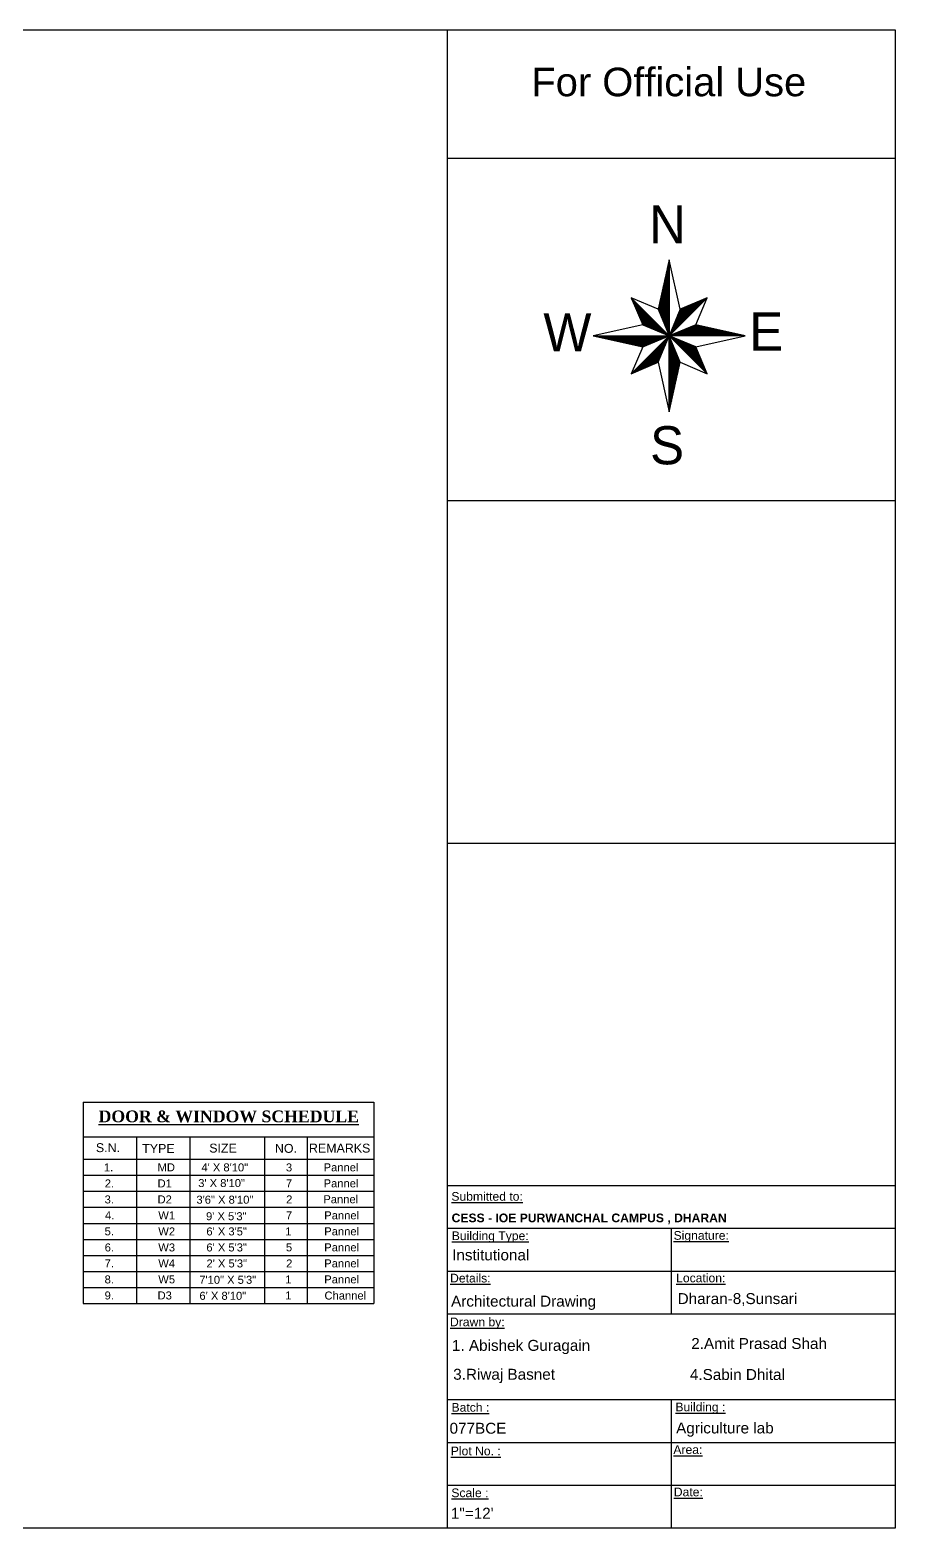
# Model space of a CAD drawing. Header units: inches. Extents: x -6800 to 96653, y -25814 to 17379.
# Drawn here: x 16220 to 17193, y -12926 to -11241 of the extents above; entities that cross this region are included whole.
import ezdxf

# ---------------------------------------------------------------- set-up
doc = ezdxf.new("R2010")
doc.units = ezdxf.units.IN
doc.header["$MEASUREMENT"] = 0
doc.layers.add('Page Format', color=7, linetype='Continuous', lineweight=25)
doc.styles.add('GOTHICE', font='gothice')
doc.styles.add('MtXpl_Times_New_Roma', font='timesbd.ttf')
doc.styles.get("Standard").update_dxf_attribs({"font": 'arial.ttf'})

# ---------------------------------------------------------------- blocks, each defined once
blk = doc.blocks.new('*X360')
at = {"color": 0}
for p, q in [((15.32, 10.228), (16.001, 10.909)), ((15.332, 10.259), (15.97, 10.896)), ((15.345, 10.289), (15.939, 10.883)), ((15.357, 10.319), (15.908, 10.87)), ((15.37, 10.349), (15.877, 10.857)), ((15.382, 10.379), (15.846, 10.843)), ((15.395, 10.409), (15.815, 10.83)), ((15.407, 10.44), (15.784, 10.817)), ((15.42, 10.47), (15.754, 10.804)), ((15.432, 10.5), (15.723, 10.791)), ((15.445, 10.53), (15.692, 10.777)), ((15.457, 10.56), (15.661, 10.764)), ((15.47, 10.591), (15.63, 10.751)), ((15.482, 10.621), (15.599, 10.738)), ((15.495, 10.651), (15.568, 10.725)), ((15.507, 10.681), (15.537, 10.711))]:
    blk.add_line(p, q, dxfattribs=at)
blk = doc.blocks.new('*X359')
at = {"color": 0}
for p, q in [((15.325, 10.217), (15.333, 10.224)), ((15.343, 10.217), (15.363, 10.237)), ((15.361, 10.217), (15.393, 10.249)), ((15.378, 10.217), (15.424, 10.262)), ((15.396, 10.217), (15.454, 10.274)), ((15.414, 10.217), (15.484, 10.287)), ((15.432, 10.217), (15.514, 10.299)), ((15.449, 10.217), (15.544, 10.312)), ((15.467, 10.217), (15.574, 10.324)), ((15.485, 10.217), (15.605, 10.337)), ((15.502, 10.217), (15.635, 10.349)), ((15.52, 10.217), (15.665, 10.362)), ((15.538, 10.217), (15.695, 10.374)), ((15.555, 10.217), (15.725, 10.387)), ((15.573, 10.217), (15.756, 10.399)), ((15.591, 10.217), (15.786, 10.412)), ((15.608, 10.217), (15.808, 10.416)), ((15.626, 10.217), (15.822, 10.413)), ((15.644, 10.217), (15.837, 10.41)), ((15.661, 10.217), (15.851, 10.406)), ((15.679, 10.217), (15.866, 10.403)), ((15.697, 10.217), (15.88, 10.4)), ((15.714, 10.217), (15.895, 10.397)), ((15.732, 10.217), (15.909, 10.394)), ((15.75, 10.217), (15.924, 10.39)), ((15.767, 10.217), (15.938, 10.387)), ((15.785, 10.217), (15.952, 10.384)), ((15.803, 10.217), (15.967, 10.381)), ((15.82, 10.217), (15.981, 10.378)), ((15.838, 10.217), (15.996, 10.374)), ((15.856, 10.217), (16.01, 10.371)), ((15.873, 10.217), (16.025, 10.368)), ((15.891, 10.217), (16.039, 10.365)), ((15.909, 10.217), (16.054, 10.362)), ((15.926, 10.217), (16.068, 10.358)), ((15.944, 10.217), (16.083, 10.355)), ((15.962, 10.217), (16.097, 10.352)), ((15.98, 10.217), (16.112, 10.349)), ((15.997, 10.217), (16.126, 10.346)), ((16.015, 10.217), (16.141, 10.342)), ((16.033, 10.217), (16.155, 10.339)), ((16.05, 10.217), (16.17, 10.336)), ((16.068, 10.217), (16.184, 10.333)), ((16.086, 10.217), (16.198, 10.329)), ((16.103, 10.217), (16.213, 10.326)), ((16.121, 10.217), (16.227, 10.323)), ((16.139, 10.217), (16.242, 10.32)), ((16.156, 10.217), (16.256, 10.317)), ((16.174, 10.217), (16.271, 10.313)), ((16.192, 10.217), (16.285, 10.31)), ((16.209, 10.217), (16.3, 10.307)), ((16.227, 10.217), (16.314, 10.304)), ((16.245, 10.217), (16.329, 10.301)), ((16.262, 10.217), (16.343, 10.297)), ((16.28, 10.217), (16.358, 10.294)), ((16.298, 10.217), (16.372, 10.291)), ((16.315, 10.217), (16.387, 10.288)), ((16.333, 10.217), (16.401, 10.285)), ((16.351, 10.217), (16.415, 10.281)), ((16.368, 10.217), (16.43, 10.278)), ((16.386, 10.217), (16.444, 10.275)), ((16.404, 10.217), (16.459, 10.272)), ((16.421, 10.217), (16.473, 10.269)), ((16.439, 10.217), (16.488, 10.265)), ((16.457, 10.217), (16.502, 10.262)), ((16.474, 10.217), (16.517, 10.259)), ((16.492, 10.217), (16.531, 10.256)), ((16.51, 10.217), (16.546, 10.252)), ((16.528, 10.217), (16.56, 10.249)), ((16.545, 10.217), (16.575, 10.246)), ((16.563, 10.217), (16.589, 10.243)), ((16.581, 10.217), (16.604, 10.24)), ((16.598, 10.217), (16.618, 10.236)), ((16.616, 10.217), (16.633, 10.233)), ((16.634, 10.217), (16.647, 10.23)), ((16.651, 10.217), (16.661, 10.227)), ((16.669, 10.217), (16.676, 10.224)), ((16.687, 10.217), (16.69, 10.22)), ((16.704, 10.217), (16.705, 10.217))]:
    blk.add_line(p, q, dxfattribs=at)
blk = doc.blocks.new('*X358')
at = {"color": 0}
for p, q in [((15.32, 10.211), (15.322, 10.213)), ((15.329, 10.202), (15.335, 10.208)), ((15.338, 10.194), (15.347, 10.203)), ((15.347, 10.185), (15.36, 10.198)), ((15.355, 10.176), (15.372, 10.193)), ((15.364, 10.167), (15.385, 10.188)), ((15.373, 10.158), (15.397, 10.182)), ((15.382, 10.149), (15.41, 10.177)), ((15.391, 10.141), (15.422, 10.172)), ((15.4, 10.132), (15.435, 10.167)), ((15.408, 10.123), (15.447, 10.162)), ((15.417, 10.114), (15.46, 10.156)), ((15.426, 10.105), (15.472, 10.151)), ((15.435, 10.096), (15.485, 10.146)), ((15.444, 10.087), (15.497, 10.141)), ((15.453, 10.079), (15.51, 10.136)), ((15.461, 10.07), (15.522, 10.131)), ((15.47, 10.061), (15.535, 10.125)), ((15.479, 10.052), (15.547, 10.12)), ((15.488, 10.043), (15.56, 10.115)), ((15.497, 10.034), (15.572, 10.11)), ((15.506, 10.026), (15.585, 10.105)), ((15.515, 10.017), (15.597, 10.1)), ((15.523, 10.008), (15.61, 10.094)), ((15.532, 9.999), (15.622, 10.089)), ((15.541, 9.99), (15.635, 10.084)), ((15.55, 9.981), (15.647, 10.079)), ((15.559, 9.973), (15.66, 10.074)), ((15.568, 9.964), (15.672, 10.068)), ((15.576, 9.955), (15.685, 10.063)), ((15.585, 9.946), (15.697, 10.058)), ((15.594, 9.937), (15.71, 10.053)), ((15.603, 9.928), (15.722, 10.048)), ((15.612, 9.92), (15.735, 10.043)), ((15.621, 9.911), (15.747, 10.037)), ((15.629, 9.902), (15.76, 10.032)), ((15.638, 9.893), (15.772, 10.027)), ((15.647, 9.884), (15.785, 10.022)), ((15.656, 9.875), (15.797, 10.017)), ((15.665, 9.867), (15.804, 10.006)), ((15.674, 9.858), (15.81, 9.994)), ((15.682, 9.849), (15.815, 9.981)), ((15.691, 9.84), (15.82, 9.969)), ((15.7, 9.831), (15.826, 9.957)), ((15.709, 9.822), (15.831, 9.944)), ((15.718, 9.813), (15.836, 9.932)), ((15.727, 9.805), (15.841, 9.919)), ((15.735, 9.796), (15.847, 9.907)), ((15.744, 9.787), (15.852, 9.895)), ((15.753, 9.778), (15.857, 9.882)), ((15.762, 9.769), (15.863, 9.87)), ((15.771, 9.76), (15.868, 9.857)), ((15.78, 9.752), (15.873, 9.845)), ((15.789, 9.743), (15.878, 9.833)), ((15.797, 9.734), (15.884, 9.82)), ((15.806, 9.725), (15.889, 9.808)), ((15.815, 9.716), (15.894, 9.796)), ((15.824, 9.707), (15.9, 9.783)), ((15.833, 9.699), (15.905, 9.771)), ((15.842, 9.69), (15.91, 9.758)), ((15.85, 9.681), (15.916, 9.746)), ((15.859, 9.672), (15.921, 9.734)), ((15.868, 9.663), (15.926, 9.721)), ((15.877, 9.654), (15.931, 9.709)), ((15.886, 9.646), (15.937, 9.696)), ((15.895, 9.637), (15.942, 9.684)), ((15.903, 9.628), (15.947, 9.672)), ((15.912, 9.619), (15.953, 9.659)), ((15.921, 9.61), (15.958, 9.647)), ((15.93, 9.601), (15.963, 9.635)), ((15.939, 9.592), (15.968, 9.622)), ((15.948, 9.584), (15.974, 9.61)), ((15.956, 9.575), (15.979, 9.597)), ((15.965, 9.566), (15.984, 9.585)), ((15.974, 9.557), (15.99, 9.573)), ((15.983, 9.548), (15.995, 9.56)), ((15.992, 9.539), (16, 9.548)), ((16.001, 9.531), (16.006, 9.535)), ((16.009, 9.522), (16.011, 9.523))]:
    blk.add_line(p, q, dxfattribs=at)
blk = doc.blocks.new('*X357')
at = {"color": 0}
for p, q in [((15.315, 10.206), (15.318, 10.209)), ((15.315, 10.188), (15.323, 10.196)), ((15.315, 10.17), (15.328, 10.184)), ((15.315, 10.153), (15.333, 10.171)), ((15.315, 10.135), (15.339, 10.159)), ((15.315, 10.117), (15.344, 10.146)), ((15.315, 10.1), (15.349, 10.134)), ((15.315, 10.082), (15.354, 10.121)), ((15.315, 10.064), (15.359, 10.109)), ((15.315, 10.047), (15.364, 10.096)), ((15.315, 10.029), (15.37, 10.084)), ((15.315, 10.011), (15.375, 10.071)), ((15.315, 9.994), (15.38, 10.059)), ((15.315, 9.976), (15.385, 10.046)), ((15.315, 9.958), (15.39, 10.034)), ((15.315, 9.941), (15.395, 10.021)), ((15.315, 9.923), (15.401, 10.009)), ((15.315, 9.905), (15.406, 9.996)), ((15.315, 9.888), (15.411, 9.984)), ((15.315, 9.87), (15.416, 9.971)), ((15.315, 9.852), (15.421, 9.959)), ((15.315, 9.835), (15.427, 9.946)), ((15.315, 9.817), (15.432, 9.934)), ((15.315, 9.799), (15.437, 9.921)), ((15.315, 9.782), (15.442, 9.909)), ((15.315, 9.764), (15.447, 9.896)), ((15.315, 9.746), (15.452, 9.884)), ((15.315, 9.729), (15.458, 9.871)), ((15.315, 9.711), (15.463, 9.859)), ((15.315, 9.693), (15.468, 9.846)), ((15.315, 9.676), (15.473, 9.834)), ((15.315, 9.658), (15.478, 9.821)), ((15.315, 9.64), (15.484, 9.809)), ((15.315, 9.622), (15.489, 9.796)), ((15.315, 9.605), (15.494, 9.784)), ((15.315, 9.587), (15.499, 9.771)), ((15.315, 9.569), (15.504, 9.759)), ((15.315, 9.552), (15.509, 9.746)), ((15.315, 9.534), (15.515, 9.734)), ((15.315, 9.516), (15.512, 9.714)), ((15.315, 9.499), (15.507, 9.691)), ((15.315, 9.481), (15.502, 9.668)), ((15.315, 9.463), (15.497, 9.646)), ((15.315, 9.446), (15.492, 9.623)), ((15.315, 9.428), (15.487, 9.6)), ((15.315, 9.41), (15.482, 9.577)), ((15.315, 9.393), (15.477, 9.555)), ((15.315, 9.375), (15.472, 9.532)), ((15.315, 9.357), (15.467, 9.509)), ((15.315, 9.34), (15.462, 9.487)), ((15.315, 9.322), (15.457, 9.464)), ((15.315, 9.304), (15.452, 9.441)), ((15.315, 9.287), (15.447, 9.418)), ((15.315, 9.269), (15.442, 9.396)), ((15.315, 9.251), (15.436, 9.373)), ((15.315, 9.234), (15.431, 9.35)), ((15.315, 9.216), (15.426, 9.328)), ((15.315, 9.198), (15.421, 9.305)), ((15.315, 9.181), (15.416, 9.282)), ((15.315, 9.163), (15.411, 9.259)), ((15.315, 9.145), (15.406, 9.237)), ((15.315, 9.128), (15.401, 9.214)), ((15.315, 9.11), (15.396, 9.191)), ((15.315, 9.092), (15.391, 9.169)), ((15.315, 9.074), (15.386, 9.146)), ((15.315, 9.057), (15.381, 9.123)), ((15.315, 9.039), (15.376, 9.1)), ((15.315, 9.021), (15.371, 9.078)), ((15.315, 9.004), (15.366, 9.055)), ((15.315, 8.986), (15.361, 9.032)), ((15.315, 8.968), (15.356, 9.01)), ((15.315, 8.951), (15.351, 8.987)), ((15.315, 8.933), (15.346, 8.964)), ((15.315, 8.915), (15.341, 8.941)), ((15.315, 8.898), (15.336, 8.919)), ((15.315, 8.88), (15.331, 8.896)), ((15.315, 8.862), (15.326, 8.873)), ((15.315, 8.845), (15.321, 8.851)), ((15.315, 8.827), (15.316, 8.828))]:
    blk.add_line(p, q, dxfattribs=at)
blk = doc.blocks.new('*X356')
at = {"color": 0}
for p, q in [((14.635, 9.527), (15.307, 10.198)), ((14.666, 9.54), (15.295, 10.168)), ((14.697, 9.553), (15.282, 10.138)), ((14.728, 9.566), (15.27, 10.108)), ((14.759, 9.579), (15.257, 10.078)), ((14.79, 9.593), (15.245, 10.047)), ((14.821, 9.606), (15.232, 10.017)), ((14.852, 9.619), (15.22, 9.987)), ((14.882, 9.632), (15.207, 9.957)), ((14.913, 9.645), (15.195, 9.927)), ((14.944, 9.659), (15.182, 9.896)), ((14.975, 9.672), (15.17, 9.866)), ((15.006, 9.685), (15.157, 9.836)), ((15.037, 9.698), (15.145, 9.806)), ((15.068, 9.711), (15.132, 9.776)), ((15.099, 9.725), (15.12, 9.746))]:
    blk.add_line(p, q, dxfattribs=at)
blk = doc.blocks.new('*X355')
at = {"color": 0}
for p, q in [((13.928, 10.215), (13.929, 10.217)), ((13.942, 10.212), (13.947, 10.217)), ((13.957, 10.209), (13.964, 10.217)), ((13.971, 10.206), (13.982, 10.217)), ((13.985, 10.202), (14, 10.217)), ((14, 10.199), (14.017, 10.217)), ((14.014, 10.196), (14.035, 10.217)), ((14.029, 10.193), (14.053, 10.217)), ((14.043, 10.19), (14.07, 10.217)), ((14.058, 10.186), (14.088, 10.217)), ((14.072, 10.183), (14.106, 10.217)), ((14.087, 10.18), (14.123, 10.217)), ((14.101, 10.177), (14.141, 10.217)), ((14.116, 10.174), (14.159, 10.217)), ((14.13, 10.17), (14.176, 10.217)), ((14.145, 10.167), (14.194, 10.217)), ((14.159, 10.164), (14.212, 10.217)), ((14.174, 10.161), (14.229, 10.217)), ((14.188, 10.158), (14.247, 10.217)), ((14.203, 10.154), (14.265, 10.217)), ((14.217, 10.151), (14.282, 10.217)), ((14.231, 10.148), (14.3, 10.217)), ((14.246, 10.145), (14.318, 10.217)), ((14.26, 10.142), (14.335, 10.217)), ((14.275, 10.138), (14.353, 10.217)), ((14.289, 10.135), (14.371, 10.217)), ((14.304, 10.132), (14.389, 10.217)), ((14.318, 10.129), (14.406, 10.217)), ((14.333, 10.125), (14.424, 10.217)), ((14.347, 10.122), (14.442, 10.217)), ((14.362, 10.119), (14.459, 10.217)), ((14.376, 10.116), (14.477, 10.217)), ((14.391, 10.113), (14.495, 10.217)), ((14.405, 10.109), (14.512, 10.217)), ((14.42, 10.106), (14.53, 10.217)), ((14.434, 10.103), (14.548, 10.217)), ((14.449, 10.1), (14.565, 10.217)), ((14.463, 10.097), (14.583, 10.217)), ((14.477, 10.093), (14.601, 10.217)), ((14.492, 10.09), (14.618, 10.217)), ((14.506, 10.087), (14.636, 10.217)), ((14.521, 10.084), (14.654, 10.217)), ((14.535, 10.081), (14.671, 10.217)), ((14.55, 10.077), (14.689, 10.217)), ((14.564, 10.074), (14.707, 10.217)), ((14.579, 10.071), (14.724, 10.217)), ((14.593, 10.068), (14.742, 10.217)), ((14.608, 10.065), (14.76, 10.217)), ((14.622, 10.061), (14.777, 10.217)), ((14.637, 10.058), (14.795, 10.217)), ((14.651, 10.055), (14.813, 10.217)), ((14.666, 10.052), (14.83, 10.217)), ((14.68, 10.048), (14.848, 10.217)), ((14.694, 10.045), (14.866, 10.217)), ((14.709, 10.042), (14.883, 10.217)), ((14.723, 10.039), (14.901, 10.217)), ((14.738, 10.036), (14.919, 10.217)), ((14.752, 10.032), (14.937, 10.217)), ((14.767, 10.029), (14.954, 10.217)), ((14.781, 10.026), (14.972, 10.217)), ((14.796, 10.023), (14.99, 10.217)), ((14.81, 10.02), (15.007, 10.217)), ((14.825, 10.016), (15.025, 10.217)), ((14.85, 10.024), (15.043, 10.217)), ((14.88, 10.037), (15.06, 10.217)), ((14.911, 10.049), (15.078, 10.217)), ((14.941, 10.062), (15.096, 10.217)), ((14.971, 10.074), (15.113, 10.217)), ((15.001, 10.087), (15.131, 10.217)), ((15.031, 10.099), (15.149, 10.217)), ((15.061, 10.112), (15.166, 10.217)), ((15.092, 10.124), (15.184, 10.217)), ((15.122, 10.137), (15.202, 10.217)), ((15.152, 10.149), (15.219, 10.217)), ((15.182, 10.162), (15.237, 10.217)), ((15.212, 10.174), (15.255, 10.217)), ((15.243, 10.187), (15.272, 10.217)), ((15.273, 10.199), (15.29, 10.217)), ((15.303, 10.212), (15.308, 10.217))]:
    blk.add_line(p, q, dxfattribs=at)
blk = doc.blocks.new('*X354')
at = {"color": 0}
for p, q in [((14.62, 10.907), (14.622, 10.909)), ((14.625, 10.895), (14.631, 10.901)), ((14.63, 10.883), (14.639, 10.892)), ((14.636, 10.87), (14.648, 10.883)), ((14.641, 10.858), (14.657, 10.874)), ((14.646, 10.845), (14.666, 10.865)), ((14.651, 10.833), (14.675, 10.856)), ((14.657, 10.821), (14.684, 10.848)), ((14.662, 10.808), (14.693, 10.839)), ((14.667, 10.796), (14.701, 10.83)), ((14.673, 10.784), (14.71, 10.821)), ((14.678, 10.771), (14.719, 10.812)), ((14.683, 10.759), (14.728, 10.803)), ((14.689, 10.746), (14.737, 10.795)), ((14.694, 10.734), (14.746, 10.786)), ((14.699, 10.722), (14.754, 10.777)), ((14.704, 10.709), (14.763, 10.768)), ((14.71, 10.697), (14.772, 10.759)), ((14.715, 10.685), (14.781, 10.75)), ((14.72, 10.672), (14.79, 10.742)), ((14.726, 10.66), (14.799, 10.733)), ((14.731, 10.647), (14.807, 10.724)), ((14.736, 10.635), (14.816, 10.715)), ((14.741, 10.623), (14.825, 10.706)), ((14.747, 10.61), (14.834, 10.697)), ((14.752, 10.598), (14.843, 10.689)), ((14.757, 10.585), (14.852, 10.68)), ((14.763, 10.573), (14.86, 10.671)), ((14.768, 10.561), (14.869, 10.662)), ((14.773, 10.548), (14.878, 10.653)), ((14.779, 10.536), (14.887, 10.644)), ((14.784, 10.524), (14.896, 10.635)), ((14.789, 10.511), (14.905, 10.627)), ((14.794, 10.499), (14.913, 10.618)), ((14.8, 10.486), (14.922, 10.609)), ((14.805, 10.474), (14.931, 10.6)), ((14.81, 10.462), (14.94, 10.591)), ((14.816, 10.449), (14.949, 10.582)), ((14.821, 10.437), (14.958, 10.574)), ((14.826, 10.424), (14.967, 10.565)), ((14.835, 10.415), (14.975, 10.556)), ((14.847, 10.41), (14.984, 10.547)), ((14.86, 10.405), (14.993, 10.538)), ((14.872, 10.4), (15.002, 10.529)), ((14.885, 10.395), (15.011, 10.521)), ((14.897, 10.389), (15.02, 10.512)), ((14.91, 10.384), (15.028, 10.503)), ((14.922, 10.379), (15.037, 10.494)), ((14.935, 10.374), (15.046, 10.485)), ((14.947, 10.369), (15.055, 10.476)), ((14.96, 10.364), (15.064, 10.468)), ((14.972, 10.358), (15.073, 10.459)), ((14.985, 10.353), (15.081, 10.45)), ((14.997, 10.348), (15.09, 10.441)), ((15.01, 10.343), (15.099, 10.432)), ((15.022, 10.338), (15.108, 10.423)), ((15.035, 10.333), (15.117, 10.415)), ((15.047, 10.327), (15.126, 10.406)), ((15.06, 10.322), (15.134, 10.397)), ((15.072, 10.317), (15.143, 10.388)), ((15.085, 10.312), (15.152, 10.379)), ((15.097, 10.307), (15.161, 10.37)), ((15.11, 10.301), (15.17, 10.361)), ((15.122, 10.296), (15.179, 10.353)), ((15.135, 10.291), (15.187, 10.344)), ((15.147, 10.286), (15.196, 10.335)), ((15.16, 10.281), (15.205, 10.326)), ((15.172, 10.276), (15.214, 10.317)), ((15.185, 10.27), (15.223, 10.308)), ((15.197, 10.265), (15.232, 10.3)), ((15.21, 10.26), (15.241, 10.291)), ((15.222, 10.255), (15.249, 10.282)), ((15.235, 10.25), (15.258, 10.273)), ((15.247, 10.245), (15.267, 10.264)), ((15.26, 10.239), (15.276, 10.255)), ((15.272, 10.234), (15.285, 10.247)), ((15.285, 10.229), (15.294, 10.238)), ((15.297, 10.224), (15.302, 10.229)), ((15.31, 10.219), (15.311, 10.22))]:
    blk.add_line(p, q, dxfattribs=at)
blk = doc.blocks.new('*X353')
at = {"color": 0}
for p, q in [((15.298, 11.532), (15.315, 11.549)), ((15.303, 11.555), (15.315, 11.567)), ((15.308, 11.578), (15.315, 11.585)), ((15.313, 11.6), (15.315, 11.602)), ((15.217, 11.169), (15.315, 11.266)), ((15.222, 11.192), (15.315, 11.284)), ((15.227, 11.214), (15.315, 11.302)), ((15.232, 11.237), (15.315, 11.32)), ((15.237, 11.26), (15.315, 11.337)), ((15.242, 11.282), (15.315, 11.355)), ((15.247, 11.305), (15.315, 11.373)), ((15.252, 11.328), (15.315, 11.39)), ((15.257, 11.351), (15.315, 11.408)), ((15.262, 11.373), (15.315, 11.426)), ((15.267, 11.396), (15.315, 11.443)), ((15.272, 11.419), (15.315, 11.461)), ((15.277, 11.441), (15.315, 11.479)), ((15.282, 11.464), (15.315, 11.496)), ((15.287, 11.487), (15.315, 11.514)), ((15.293, 11.51), (15.315, 11.532)), ((15.136, 10.805), (15.315, 10.984)), ((15.141, 10.828), (15.315, 11.001)), ((15.146, 10.851), (15.315, 11.019)), ((15.152, 10.874), (15.315, 11.037)), ((15.157, 10.896), (15.315, 11.054)), ((15.162, 10.919), (15.315, 11.072)), ((15.167, 10.942), (15.315, 11.09)), ((15.172, 10.964), (15.315, 11.107)), ((15.177, 10.987), (15.315, 11.125)), ((15.182, 11.01), (15.315, 11.143)), ((15.187, 11.033), (15.315, 11.16)), ((15.192, 11.055), (15.315, 11.178)), ((15.197, 11.078), (15.315, 11.196)), ((15.202, 11.101), (15.315, 11.213)), ((15.207, 11.123), (15.315, 11.231)), ((15.212, 11.146), (15.315, 11.249)), ((15.116, 10.715), (15.315, 10.913)), ((15.116, 10.696), (15.315, 10.895)), ((15.121, 10.737), (15.315, 10.931)), ((15.121, 10.684), (15.315, 10.878)), ((15.126, 10.76), (15.315, 10.948)), ((15.126, 10.671), (15.315, 10.86)), ((15.131, 10.783), (15.315, 10.966)), ((15.131, 10.659), (15.315, 10.842)), ((15.137, 10.646), (15.315, 10.825)), ((15.142, 10.634), (15.315, 10.807)), ((15.147, 10.621), (15.315, 10.789)), ((15.152, 10.609), (15.315, 10.772)), ((15.157, 10.596), (15.315, 10.754)), ((15.163, 10.584), (15.315, 10.736)), ((15.168, 10.571), (15.315, 10.718)), ((15.173, 10.559), (15.315, 10.701)), ((15.178, 10.546), (15.315, 10.683)), ((15.183, 10.534), (15.315, 10.665)), ((15.188, 10.521), (15.315, 10.648)), ((15.194, 10.509), (15.315, 10.63)), ((15.199, 10.496), (15.315, 10.612)), ((15.204, 10.484), (15.315, 10.595)), ((15.209, 10.471), (15.315, 10.577)), ((15.214, 10.459), (15.315, 10.559)), ((15.219, 10.446), (15.315, 10.542)), ((15.225, 10.434), (15.315, 10.524)), ((15.23, 10.421), (15.315, 10.506)), ((15.235, 10.409), (15.315, 10.489)), ((15.24, 10.396), (15.315, 10.471)), ((15.245, 10.384), (15.315, 10.453)), ((15.251, 10.371), (15.315, 10.436)), ((15.256, 10.359), (15.315, 10.418)), ((15.261, 10.346), (15.315, 10.4)), ((15.266, 10.334), (15.315, 10.383)), ((15.271, 10.321), (15.315, 10.365)), ((15.276, 10.309), (15.315, 10.347)), ((15.282, 10.296), (15.315, 10.33)), ((15.287, 10.284), (15.315, 10.312)), ((15.292, 10.271), (15.315, 10.294)), ((15.297, 10.259), (15.315, 10.277)), ((15.302, 10.246), (15.315, 10.259)), ((15.307, 10.234), (15.315, 10.241)), ((15.313, 10.221), (15.315, 10.224))]:
    blk.add_line(p, q, dxfattribs=at)

msp = doc.modelspace()

# ---------------------------------------------------------------- linework, layer by layer
for p, q in [((14817, -11240.8), (17193, -11240.8)), ((16689, -11240.8), (16689, -11384.8)), ((17193, -11240.8), (17193, -12925.6)), ((16689, -11384.8), (17193, -11384.8)), ((16689, -11384.8), (16689, -12925.6)), ((16689, -11770), (17193, -11770)), ((16689, -12155.2), (17193, -12155.2)), ((16689, -12540.4), (17193, -12540.4)), ((16689, -12588.5), (17193, -12588.5)), ((16941, -12588.5), (16941, -12684.8)), ((16689, -12636.7), (17193, -12636.7)), ((16689, -12684.8), (17193, -12684.8)), ((16689, -12781.1), (17193, -12781.1)), ((16941, -12781.1), (16941, -12925.6)), ((16689, -12829.3), (17193, -12829.3)), ((16689, -12877.4), (17193, -12877.4)), ((17193, -12925.6), (14817, -12925.6))]:
    msp.add_line(p, q)
at = {"transparency": 33554687}
for p, q in [((16938.9, -11499.2), (16926.5, -11554.9)), ((16951.2, -11554.9), (16938.9, -11499.2)), ((16938.9, -11499.2), (16938.9, -11584.7)), ((16896, -11541.9), (16909.1, -11572.3)), ((16926.5, -11554.9), (16896, -11541.9)), ((16896, -11541.9), (16938.9, -11584.7)), ((16926.5, -11554.9), (16938.9, -11584.7)), ((16981.7, -11541.9), (16938.9, -11584.7)), ((16951.2, -11554.9), (16938.9, -11584.7)), ((16981.7, -11541.9), (16951.2, -11554.9)), ((16968.7, -11572.3), (16981.7, -11541.9)), ((16909.1, -11572.3), (16853.4, -11584.7)), ((16909.1, -11572.3), (16938.9, -11584.7)), ((16968.7, -11572.3), (16938.9, -11584.7)), ((17024.3, -11584.7), (16968.7, -11572.3)), ((16853.4, -11584.7), (16909.1, -11597)), ((16853.4, -11584.7), (16938.9, -11584.7)), ((16896, -11627.5), (16938.9, -11584.7)), ((16909.1, -11597), (16938.9, -11584.7)), ((16926.5, -11614.5), (16938.9, -11584.7)), ((17024.3, -11584.7), (16938.9, -11584.7)), ((16968.7, -11597), (16938.9, -11584.7)), ((16981.7, -11627.5), (16938.9, -11584.7)), ((16951.2, -11614.5), (16938.9, -11584.7)), ((16938.9, -11670.2), (16938.9, -11584.7)), ((16968.7, -11597), (17024.3, -11584.7)), ((16909.1, -11597), (16896, -11627.5)), ((16981.7, -11627.5), (16968.7, -11597)), ((16896, -11627.5), (16926.5, -11614.5)), ((16926.5, -11614.5), (16938.9, -11670.2)), ((16938.9, -11670.2), (16951.2, -11614.5)), ((16951.2, -11614.5), (16981.7, -11627.5))]:
    msp.add_line(p, q, dxfattribs=at)
at = {"lineweight": 25, "transparency": 33554687}
for p, q in [((16279.5, -12446.8), (16606.6, -12446.8)), ((16279.5, -12446.8), (16279.5, -12672.9)), ((16606.6, -12446.8), (16606.6, -12672.9)), ((16279.5, -12485.8), (16606.6, -12485.8)), ((16339.5, -12485.8), (16339.5, -12672.9)), ((16399.5, -12485.8), (16399.5, -12672.9)), ((16483.5, -12485.8), (16483.5, -12672.9)), ((16531.5, -12485.8), (16531.5, -12672.9)), ((16279.5, -12510.8), (16606.6, -12510.8)), ((16279.5, -12528.9), (16606.6, -12528.9)), ((16279.5, -12546.9), (16606.6, -12546.9)), ((16279.5, -12564.9), (16606.6, -12564.9)), ((16279.5, -12582.9), (16606.6, -12582.9)), ((16279.5, -12600.9), (16606.6, -12600.9)), ((16279.5, -12618.9), (16606.6, -12618.9)), ((16279.5, -12618.9), (16606.6, -12618.9)), ((16279.5, -12636.9), (16606.6, -12636.9)), ((16279.5, -12636.9), (16606.6, -12636.9)), ((16279.5, -12654.9), (16606.6, -12654.9)), ((16279.5, -12672.9), (16606.6, -12672.9))]:
    msp.add_line(p, q, dxfattribs=at)

# ---------------------------------------------------------------- block references
at = {"transparency": 33554687, "xscale": 61.36234400379558, "yscale": 61.36234400379558, "zscale": 61.36234400379558}
for name in ['*X353', '*X354', '*X360', '*X359', '*X355', '*X356', '*X357', '*X358']:
    msp.add_blockref(name, (15999.1, -12211.6), dxfattribs=at)

# ---------------------------------------------------------------- texts
at = {"transparency": 33554687, "style": 'GOTHICE'}
for s, p in [('N', (16916.3, -11480.9)), ('W', (16797.3, -11602.2)), ('E', (17029, -11601.3)), ('S', (16917.4, -11729.3))]:
    msp.add_text(s, height=42.9, dxfattribs=at).set_placement(p)
at = {"lineweight": 25, "transparency": 33554687, "style": 'MtXpl_Times_New_Roma'}
msp.add_text('%%UDOOR & WINDOW SCHEDULE', height=13.2, dxfattribs=at).set_placement((16296.9, -12469.2))
at = {"lineweight": 25, "transparency": 33554687}
for s, height, p in [('S.N.', 10, (16293.9, -12502.8)), ('TYPE', 10, (16346, -12503.7)), ('SIZE', 10, (16421.4, -12503.3)), ('NO.', 10, (16495.3, -12503.6)), ('REMARKS', 10, (16533.6, -12503.3)), ('1.', 9, (16302.9, -12524.5)), ('MD', 9, (16363.3, -12524.4)), ('4\' X 8\'10"', 9, (16412.6, -12524.5)), ('3', 9, (16507.7, -12524.5)), ('Pannel', 9, (16550.1, -12524.4)), ('2.', 9, (16303.9, -12542.5)), ('D1', 9, (16363.3, -12542.5)), ('3\' X 8\'10"', 9, (16409, -12542.1)), ('7', 9, (16507.7, -12542.4)), ('Pannel', 9, (16550.1, -12542.4)), ('3.', 9, (16303.7, -12560.5)), ('D2', 9, (16363.3, -12560.5)), ('3\'6" X 8\'10"', 9, (16407, -12560.8)), ('2', 9, (16507.9, -12560.5)), ('Pannel', 9, (16549.8, -12560.3)), ('4.', 9, (16304.1, -12578.4)), ('W1', 9, (16364.1, -12578.5)), ('9\' X 5\'3"', 9, (16417.8, -12579.4)), ('7', 9, (16507.7, -12578.4)), ('Pannel', 9, (16550.8, -12578.4)), ('5.', 9, (16303.7, -12596.4)), ('W2', 9, (16364.1, -12596.5)), ('6\' X 3\'5"', 9, (16418.2, -12596.5)), ('1', 9, (16506.9, -12596.5)), ('Pannel', 9, (16550.8, -12596.4)), ('6.', 9, (16303.8, -12614.5)), ('W3', 9, (16364.1, -12614.5)), ('6\' X 5\'3"', 9, (16418.2, -12614.5)), ('5', 9, (16507.7, -12614.4)), ('Pannel', 9, (16550.8, -12614.4)), ('7.', 9, (16303.7, -12632.4)), ('W4', 9, (16364.1, -12632.4)), ('2\' X 5\'3"', 9, (16418.3, -12632.5)), ('2', 9, (16507.9, -12632.5)), ('Pannel', 9, (16550.8, -12632.4)), ('8.', 9, (16303.7, -12650.5)), ('W5', 9, (16364.1, -12650.4)), ('7\'10" X 5\'3"', 9, (16410.2, -12650.9)), ('1', 9, (16506.9, -12650.5)), ('Pannel', 9, (16550.8, -12650.4)), ('9.', 9, (16303.7, -12668.5)), ('D3', 9, (16363.3, -12668.5)), ('6\' X 8\'10"', 9, (16410.4, -12668.9)), ('1', 9, (16506.9, -12668.5)), ('Channel', 9, (16551.1, -12668.6))]:
    msp.add_text(s, height=height, dxfattribs=at).set_placement(p)
at = {"layer": 'Page Format', "attachment_point": 1}
for s, width, gutter_width, insert, char_height in [('For Official Use', 475.224, 160.7, (16783.8, -11283.2), 32.134), ('{\\LSubmitted to:}', 129.617, 2.59, (16693.8, -12547.7), 9.774), ('{\\fArial|b1|i0|c0|p34;CESS - IOE PURWANCHAL CAMPUS , DHARAN}', 347.688, 2.59, (16694.1, -12571.9), 9.774), ('{\\LBuilding Type:}', 129.617, 2.59, (16694.3, -12592), 9.774), ('{\\LSignature:}', 129.617, 2.59, (16943.8, -12591.6), 9.774), ('Institutional', 181.745, 61.4, (16694.7, -12612.3), 12.289), ('{\\LDetails:}', 129.617, 2.59, (16692.4, -12639.6), 9.774), ('{\\LLocation:}', 129.617, 2.59, (16946.7, -12639.4), 9.774), ('Architectural Drawing', 181.745, 61.4, (16693.5, -12664.3), 12.289), ('Dharan-8,Sunsari', 181.745, 61.4, (16948.4, -12661.4), 12.289), ('{\\LDrawn by:}', 129.617, 2.59, (16692.3, -12688.9), 9.774), ('1. Abishek Guragain', 181.745, 61.4, (16694.5, -12714), 12.289), ('2.Amit Prasad Shah', 181.745, 61.4, (16963.7, -12711.9), 12.289), ('3.Riwaj Basnet', 181.745, 61.4, (16695.9, -12746.5), 12.289), ('4.Sabin Dhital', 181.745, 61.4, (16962.2, -12746.8), 12.289), ('{\\LBatch :}', 129.617, 2.59, (16694, -12785), 9.774), ('{\\LBuilding :}', 129.617, 2.59, (16945.9, -12784.5), 9.774), ('077BCE', 181.745, 61.4, (16691.8, -12807.2), 12.29), ('Agriculture lab', 181.745, 61.4, (16946.7, -12806.9), 12.289), ('{\\LPlot No. :}', 129.617, 2.59, (16693.2, -12834), 9.774), ('{\\LArea:}', 129.617, 2.59, (16943.6, -12832.5), 9.77), ('{\\LScale :}', 129.617, 2.59, (16693.8, -12881.1), 9.774), ('{\\LDate:}', 129.617, 2.59, (16944.1, -12880.1), 9.77), ('1"=12\'', 181.745, 61.4, (16693.3, -12902.8), 12.29)]:
    msp.add_mtext_dynamic_manual_height_columns(s, width=width, gutter_width=gutter_width, heights=[0], dxfattribs=dict(at, insert=insert, char_height=char_height))

doc.saveas('drawing.dxf')
